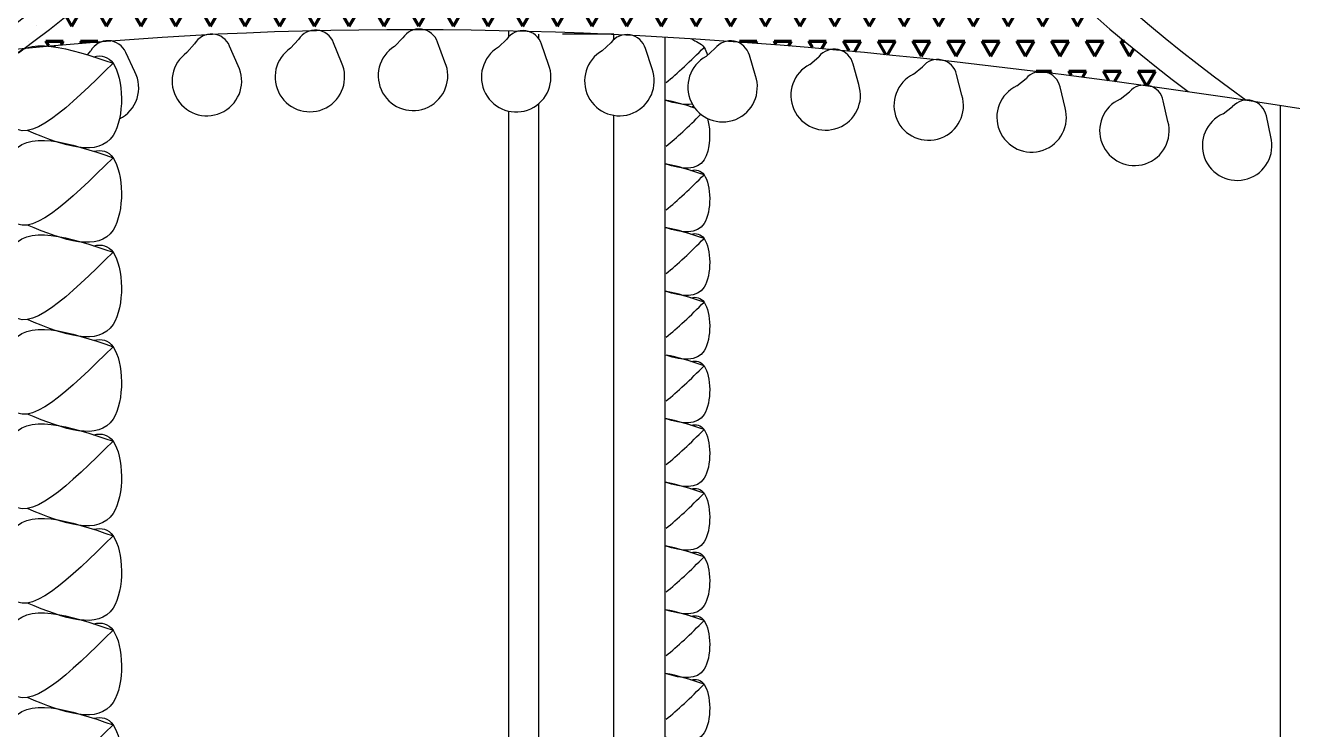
# Model space of a CAD drawing. Header units: centimetres. Extents: x -76 to 1832, y -219 to 581.
# Drawn here: x 480.7 to 604.1, y 204.8 to 273.3 of the extents above; entities that cross this region are included whole.
import ezdxf

# ---------------------------------------------------------------- set-up
doc = ezdxf.new("R2010")
doc.units = ezdxf.units.CM
doc.header["$MEASUREMENT"] = 0
for name, color, linetype in [('Acoperis', 7, 'Continuous'), ('Cai', 7, 'Continuous'), ('Stuctura carusel', 7, 'Continuous')]:
    doc.layers.add(name, color=color, linetype=linetype)

# ---------------------------------------------------------------- blocks, each defined once
blk = doc.blocks.new('*U78')
at = {"layer": 'Stuctura carusel'}
blk.add_spline([(4.890155846520997, 3.171837450163764), (-5.109844153479003, 3.36220427275515), (-5.109844153479003, -2.654838370779146), (4.890155846521004, 3.171837450163764)], degree=3, dxfattribs=at)
blk.add_open_spline([(2.99149673945282, 3.802644379595876), (3.776825215383369, 3.992881219642186), (5.864492264320589, 3.461800811941998), (6.165551951409327, -6.90718661704949), (0.1429644986048295, -4.91589119629586), (-3.448458855775542, -3.380337410879918)], degree=3, knots=[8.39293314255888, 8.39293314255888, 8.39293314255888, 8.39293314255888, 11.57368355893525, 18.60910482001529, 27.34459647692257, 27.34459647692257, 27.34459647692257, 27.34459647692257], dxfattribs=at)
blk = doc.blocks.new('*U79')
at = {"layer": 'Stuctura carusel', "color": 0, "linetype": 'ByBlock', "lineweight": -2, "transparency": 16777216}
blk.add_blockref('*U78', (0, 0), dxfattribs=at)
blk = doc.blocks.new('*U76')
at = {"layer": 'Stuctura carusel'}
blk.add_blockref('*U79', (-0.01062192069290546, 0.3658363004411171), dxfattribs=at)
blk = doc.blocks.new('*U77')
at = {"layer": 'Stuctura carusel', "color": 0, "linetype": 'ByBlock', "lineweight": -2, "transparency": 16777216}
for p in [(0, 0), (-5.633375276077824e-16, -9.2), (-1.126675055215565e-15, -18.4), (-1.690012582823347e-15, -27.6), (-2.25335011043113e-15, -36.8), (-2.816687638038912e-15, -46), (-3.380025165646695e-15, -55.2), (-3.943362693254477e-15, -64.39999999999999)]:
    blk.add_blockref('*U76', p, dxfattribs=at)

msp = doc.modelspace()

# ---------------------------------------------------------------- hatches: boundary and pattern name
at = {"layer": 'Acoperis', "lineweight": 100}
h = msp.add_hatch(dxfattribs=at)
h.set_pattern_fill('TRIANG', color=256, scale=9)
h.set_pattern_definition([(59.99999999999999, (-64.87666383956093, -77.47451919152809), (-1.687499996732936, 2.92283573588624), [1.6875, -1.6875]), (120, (-64.87666383956093, -77.47451919152809), (-3.374999996732936, 1.886240913462345e-09), [1.6875, -1.6875]), (0, (-65.72041383956093, -76.0131013245281), (1.6875, 2.922835734), [1.6875, -1.6875])])
edge = h.paths.add_edge_path()
edge.add_arc((399.5482536411023, 380.9879384775671), 136.5498055035076, 306.4270223589583, 356.05213194510014, ccw=False)
edge.add_spline(control_points=[(480.6312858917588, 271.1180551423924), (480.6925739341972, 271.1239214140659), (480.7538619780205, 271.1297756489322), (480.8151500232342, 271.135617810455)], knot_values=[509.4282979715355, 509.4282979715355, 509.4282979715355, 509.4282979715355, 509.6133637542696, 509.6133637542696, 509.6133637542696, 509.6133637542696], degree=3, periodic=0)
edge.add_spline(control_points=[(480.815150023234, 271.135617810455), (481.1456205366953, 271.2476877090152), (481.5075605806859, 271.3126252695807), (481.8958357959978, 271.338120290808)], knot_values=[6.317926707051229, 6.317926707051229, 6.317926707051229, 6.317926707051229, 7.549682702412381, 7.549682702412381, 7.549682702412381, 7.549682702412381], degree=3, periodic=0)
edge.add_spline(control_points=[(481.8958357959978, 271.338120290808), (482.2066134051691, 271.358526645451), (482.5342626136332, 271.3536641795237), (482.8761506302631, 271.3274760596124)], knot_values=[5.332022461236081, 5.332022461236081, 5.332022461236081, 5.332022461236081, 6.31792670705123, 6.31792670705123, 6.31792670705123, 6.31792670705123], degree=3, periodic=0)
edge.add_line((482.5391063938043, 271.3464095849888), (482.9706305045331, 271.3358428651429))
edge.add_spline(control_points=[(488.9721471875888, 271.8386886691084), (486.9401465991711, 271.682893929599), (484.9081478155834, 271.5120458682504), (482.8761506302628, 271.3274760596124)], knot_values=[511.6878335291966, 511.6878335291966, 511.6878335291966, 511.6878335291966, 517.8236623465311, 517.8236623465311, 517.8236623465311, 517.8236623465311], degree=3, periodic=0)
edge.add_arc((488.7511764490331, 269.9551909599478), 1.896415483924367, 83.30868355019788, 105.73846827404071, ccw=False)
edge.add_spline(control_points=[(488.9721471875888, 271.8386886691084), (492.3505636912402, 272.0977139480087), (495.7289851839091, 272.3151279475972), (499.1074126149319, 272.48481091947)], knot_values=[517.823662346531, 517.823662346531, 517.823662346531, 517.823662346531, 528.0251285558518, 528.0251285558518, 528.0251285558518, 528.0251285558518], degree=3, periodic=0)
edge.add_arc((498.8369375706108, 270.6077826996248), 1.896415483924371, 81.80026477318643, 104.4808200493884, ccw=False)
edge.add_spline(control_points=[(499.1074126149319, 272.48481091947), (499.2371276756918, 272.4913259142289), (502.3759648889729, 272.6472726825575), (505.514807259668, 272.7618154980414), (508.5239388431525, 272.8355351577522)], knot_values=[528.0251285558518, 528.0251285558518, 528.0251285558518, 528.0251285558518, 528.4168148762476, 537.5031298628479, 537.5031298628479, 537.5031298628479, 537.5031298628479], degree=3, periodic=0)
edge.add_arc((508.9337119276866, 270.9839202661348), 1.896415483924388, 80.21680156055089, 102.47876091244768, ccw=False)
edge.add_spline(control_points=[(509.2559518486425, 272.8527576376072), (512.3968545501559, 272.9236098080657), (515.5377621278377, 272.9553158784528), (518.6786743036233, 272.9501081630774)], knot_values=[538.2399205008427, 538.2399205008427, 538.2399205008427, 538.2399205008427, 547.724126690304, 547.724126690304, 547.724126690304, 547.724126690304], degree=3, periodic=0)
edge.add_arc((519.0398984982814, 271.0884130299094), 1.896415483924357, 78.72490289226022, 100.98064306493842, ccw=False)
edge.add_spline(control_points=[(519.4106854903819, 272.9482271857214), (522.2001164548728, 272.9385206703579), (524.9895510289144, 272.8998365196786), (527.7789890177354, 272.8337383655786)], knot_values=[548.4609131025884, 548.4609131025884, 548.4609131025884, 548.4609131025884, 556.8837950345232, 556.8837950345232, 556.8837950345232, 556.8837950345232], degree=3, periodic=0)
edge.add_spline(control_points=[(527.7789890177354, 272.8337383655786), (528.1303555499549, 272.8254124306464), (528.4817221363558, 272.8166515251929), (528.8330887765487, 272.8074587743298)], knot_values=[556.8837950345232, 556.8837950345232, 556.8837950345232, 556.8837950345232, 557.9447681866703, 557.9447681866703, 557.9447681866703, 557.9447681866703], degree=3, periodic=0)
edge.add_arc((529.1486087633959, 270.9374751312014), 1.896415483924393, 77.32789603394639, 99.57723862121622, ccw=False)
edge.add_spline(control_points=[(529.5646277272851, 272.7876967150629), (532.37662931548, 272.7093418246319), (535.1886343316826, 272.6034667338482), (538.000642576357, 272.4716733242476)], knot_values=[558.6810770403232, 558.6810770403232, 558.6810770403232, 558.6810770403232, 567.1720867584366, 567.1720867584366, 567.1720867584366, 567.1720867584366], degree=3, periodic=0)
edge.add_spline(control_points=[(538.000642576357, 272.4716733242476), (538.3275352646883, 272.4563524936454), (538.6544279966485, 272.4406814082704), (538.9813207719241, 272.4246625846188)], knot_values=[567.1720867584366, 567.1720867584366, 567.1720867584366, 567.1720867584366, 568.1591567638883, 568.1591567638883, 568.1591567638883, 568.1591567638883], degree=3, periodic=0)
edge.add_arc((539.2541224248956, 270.5479710953741), 1.896415483924367, 76.02792284923379, 98.27076069049212, ccw=False)
edge.add_spline(control_points=[(539.7120100423435, 272.3882783027414), (540.8082204064808, 272.3328273672818), (541.9044312550933, 272.2734870423187), (543.0006425763602, 272.2103522268736)], knot_values=[568.8946083100913, 568.8946083100913, 568.8946083100913, 568.8946083100913, 572.2046727681168, 572.2046727681168, 572.2046727681168, 572.2046727681168], degree=3, periodic=0)
edge.add_spline(control_points=[(543.0006425763602, 272.2103522268736), (543.832845182543, 272.1624226379932), (544.6650480611297, 272.1123061787202), (545.4972512069484, 272.0600443698917)], knot_values=[572.2046727681168, 572.2046727681168, 572.2046727681168, 572.2046727681168, 574.7175498157818, 574.7175498157818, 574.7175498157818, 574.7175498157818], degree=3, periodic=0)
edge.add_spline(control_points=[(545.4972512069484, 272.0600443698917), (546.7044121441731, 271.9842354589982), (547.9115736436873, 271.9039124633857), (549.1187356897052, 271.8192021113402)], knot_values=[574.7175498157818, 574.7175498157818, 574.7175498157818, 574.7175498157818, 578.3626297788072, 578.3626297788072, 578.3626297788072, 578.3626297788072], degree=3, periodic=0)
edge.add_arc((549.3519016582576, 269.9371751936856), 1.896415483924368, 74.82615188435938, 97.06243752256353, ccw=False)
edge.add_spline(control_points=[(549.8482859129055, 271.7674741745757), (552.9794714845364, 271.5431773755398), (556.1106607116517, 271.2895341825347), (559.2418533187694, 271.0087561774693)], knot_values=[579.096932923201, 579.096932923201, 579.096932923201, 579.096932923201, 588.55168653276, 588.55168653276, 588.55168653276, 588.55168653276], degree=3, periodic=0)
edge.add_arc((559.4385251848901, 269.1225664031507), 1.896415483924342, 73.72295170554747, 95.95268569662431, ccw=False)
edge.add_spline(control_points=[(559.9700566981143, 270.9429690888544), (563.0961202053919, 270.6584641671224), (566.2221870603207, 270.3470841504213), (569.3482569887703, 270.0110297692005)], knot_values=[589.2846322841405, 589.2846322841405, 589.2846322841405, 589.2846322841405, 598.7238968094159, 598.7238968094159, 598.7238968094159, 598.7238968094159], degree=3, periodic=0)
edge.add_arc((569.5116042829984, 268.1216623223719), 1.896415483924385, 72.71806150905661, 94.94128121723452, ccw=False)
edge.add_spline(control_points=[(570.0749798029073, 269.9324631704044), (573.1954809217709, 269.5932034338343), (576.3159850820471, 269.2295271009304), (579.4364920110678, 268.8436231608799)], knot_values=[599.4553507345012, 599.4553507345012, 599.4553507345012, 599.4553507345012, 608.8777986367538, 608.8777986367538, 608.8777986367538, 608.8777986367538], degree=3, periodic=0)
edge.add_arc((579.5696879280733, 266.951891008662), 1.896415483924338, 71.81075123245762, 94.02752053476468, ccw=False)
edge.add_spline(control_points=[(580.1616666440628, 268.7535438296804), (583.2764283053058, 268.3649262454931), (586.3911927040626, 267.9543317753667), (589.505959569169, 267.5239373391813)], knot_values=[609.6076928373236, 609.6076928373236, 609.6076928373236, 609.6076928373236, 619.012791473414, 619.012791473414, 619.012791473414, 619.012791473414], degree=3, periodic=0)
edge.add_arc((589.6121629147482, 265.6304979984428), 1.896415483924356, 70.99996630656688, 93.21036644844668, ccw=False)
edge.add_spline(control_points=[(590.2295764583853, 267.4235937024705), (591.4561526612026, 267.2529045529276), (592.6827292432293, 267.0791710935575), (593.9093061879062, 266.9025262623941)], knot_values=[619.7411164809698, 619.7411164809698, 619.7411164809698, 619.7411164809698, 623.4447865349595, 623.4447865349595, 623.4447865349595, 623.4447865349595], degree=3, periodic=0)
edge.add_arc((680.8909948508335, 383.6914002873856), 145.6209300158426, 184.7682178206148, 233.3220999846327, ccw=False)

# ---------------------------------------------------------------- linework, layer by layer
at = {"layer": 'Acoperis'}
for p, q in [((496.4341038875379, 270.6881481299667), (497.1927364816088, 271.5527665442448)), ((506.5340274577275, 271.1308309721455), (507.3163250723655, 271.9740977491664)), ((511.4894137399172, 269.7217002326562), (510.7106921916893, 271.6462893694398)), ((516.6448750847485, 271.2980106432847), (517.4489515885608, 272.1205368684669)), ((521.5617273845804, 269.7598084107013), (520.8335882870733, 271.7040985253142)), ((526.7594370899606, 271.2056672745566), (527.5834171968924, 272.0082538421469)), ((531.63714186047, 269.5475059981916), (530.956839499844, 271.5090460291945)), ((536.8716866552912, 270.8705669952446), (537.7137516575945, 271.6541580537641)), ((486.7631904512796, 270.4728541596126), (487.0828937701302, 270.8569806199799)), ((491.3710428704848, 268.8321989298323), (490.4899756758144, 270.7121380760748)), ((501.4266309521573, 269.4168589591918), (500.5948831267964, 271.3191329011116)), ((541.7103171036264, 269.1016243644247), (541.0749150014872, 271.0781654754813)), ((546.9767983794976, 270.3099388267387), (547.8352000642757, 271.0755986485041)), ((551.7770504185214, 268.4393552256842), (551.1834697960081, 270.4288558262562)), ((557.0710868546344, 269.5412596838939), (557.9441563696199, 270.2901508890087)), ((561.8342101984745, 267.5780585586772), (561.2792723568926, 269.5786821082438)), ((567.1519252284484, 268.5820785149863), (568.0380775569104, 269.3154423168316)), ((571.8796536352239, 266.5351083739108), (571.3601156687391, 268.5452155592322)), ((577.2176513119181, 267.4498790277636), (578.1153860833109, 268.1690178845416)), ((581.9121349849545, 265.3277749562624), (581.4247187536131, 267.3459117238093)), ((587.2674674700056, 266.1619785552903), (588.1753668237136, 266.8682413807542)), ((591.9312096863102, 263.9731406931942), (591.472624348765, 265.9980234264131)), ((597.301339121017, 264.7354594497161), (598.2180632812746, 265.4302293606189)), ((601.937138334459, 262.4880457585284), (601.5040969813374, 264.5185446582046))]:
    msp.add_line(p, q, dxfattribs=at)
for centre, radius, start, end in [((395.2343287102619, 382.2601755490579), 137.747279977649, 305.8720272381628, 355.6477393903632), ((399.5482536411023, 380.9879384775671), 136.5498055035076, 306.1174890346092, 356.0521319450999), ((680.8909948508334, 383.6914002873857), 145.6209300158426, 184.768217820615, 233.3220999846329), ((683.798984111136, 384.5738007049335), 145.3963723419984, 185.0200333612592, 234.5918814622354), ((508.9337119276866, 270.9839202661348), 1.896415483924389, 20.44293167504022, 148.5246903592262), ((519.0398984982814, 271.0884130299094), 1.896415483924389, 18.94482556183021, 147.0265842460143), ((529.1486087633959, 270.9374751312014), 1.896415483924389, 17.54143319946428, 145.6231918836501), ((488.7511764490331, 269.9551909599478), 1.896415483924389, 23.52481686786061, 151.6065755520451), ((498.8369375706108, 270.6077826996248), 1.896415483924389, 22.03064850809199, 150.112407192277), ((539.2541224248956, 270.5479710953741), 1.896415483924389, 16.23496756254555, 144.3167262467302), ((549.3519016582576, 269.9371751936856), 1.896415483924389, 15.02665678773676, 143.1084154719213), ((498.3883645071232, 267.9239837136194), 3.385223698644256, 125.2602606694509, 26.16754397648591), ((508.4109501503908, 268.3135804160841), 3.385223698644256, 123.6725438363995, 24.57982714343519), ((518.4475022948284, 268.4326529638069), 3.385223698644257, 122.1744377231901, 23.08172103022362), ((528.4913470562778, 268.2970202766496), 3.385223698644256, 120.7710453608241, 21.6783286678613), ((538.5368288082274, 267.9231883123505), 3.385223698644256, 119.4645797239047, 20.37186303093835), ((548.5794175975884, 267.3281019546633), 3.385223698644256, 118.2562689490933, 19.16355225613246), ((559.4385251848901, 269.1225664031506), 1.896415483924389, 13.91691736295858, 141.9986760471435), ((558.6156550615015, 266.5289435410898), 3.385223698644256, 117.1465295243166, 18.05381283135171), ((569.5116042829984, 268.1216623223718), 1.896415483924388, 12.90552522255663, 140.9872839067403), ((488.3727365074658, 267.260607875091), 3.385223698644256, 296.3559862964873, 27.66171233625491), ((568.643081786536, 265.54296818314), 3.385223698644255, 116.1351373839169, 17.04242069095041), ((579.5696879280733, 266.9518910086619), 1.896415483924389, 11.99177676631129, 140.073535450497), ((578.660152815317, 264.3873753293896), 3.385223698644256, 115.2213889276652, 16.12867223470315), ((589.6121629147482, 265.6304979984428), 1.896415483924389, 11.17463475932233, 139.2563934435063), ((588.6661468826649, 263.0792143102553), 3.385223698644256, 114.404246920681, 15.31153022771516), ((599.6391534230527, 264.1744847621398), 1.896415483924389, 10.45285650173745, 138.5346151859231), ((598.661073744725, 261.6353205426745), 3.385223698644256, 113.6824686630985, 14.58975197013322)]:
    msp.add_arc(centre, radius, start, end, dxfattribs=at)
at = {"layer": 'Acoperis', "extrusion": (0, 0, -1)}
msp.add_ellipse((702.860290986755, 319.286096483939), major_axis=(-110.8360923997031, 0), ratio=0.5914163758285571, start_param=4.9553657814498, end_param=7.874575791008007, dxfattribs=at)
at = {"layer": 'Acoperis'}
msp.add_open_spline([(677.0997039449677, 257.3492013709673), (673.238576016751, 257.900633396387), (669.428991701067, 258.5757322761109), (658.9478266051568, 260.807186729768), (652.4455895906633, 262.6351658611572), (640.1832784791292, 266.9994003276425), (634.4235678464295, 269.5355878288479), (623.8717785753541, 275.2099806951858), (619.0801200955249, 278.3480461112538), (610.6490146222061, 285.0917011834997), (607.0100494539747, 288.6968787898854), (601.0143138718905, 296.2193024976733), (598.6576416649109, 300.1355953113895), (595.2905962372434, 308.1236800851638), (594.2790810952641, 312.1949598447925), (593.864959620394, 317.2809486537457), (593.8241728224086, 318.283522980993), (593.8241728224086, 319.286096483939)], degree=3, knots=[4.949316752984464, 4.949316752984464, 4.949316752984464, 4.949316752984464, 5.057931806210721, 5.057931806210721, 5.254121005330703, 5.254121005330703, 5.450310204450686, 5.450310204450686, 5.646499403570668, 5.646499403570668, 5.84268860269065, 5.84268860269065, 6.038877801810632, 6.038877801810632, 6.235067000930615, 6.235067000930615, 6.283185307179586, 6.283185307179586, 6.283185307179586, 6.283185307179586], dxfattribs=at)
msp.add_spline([(-25.50344217647215, 252.5041444644448), (149.4965578235278, 272.5041444644448), (324.8328367828493, 252.5069717527459), (499.4965578235278, 272.5041444644448), (674.4965578235278, 252.5041444644448)], degree=3, dxfattribs=at)
at = {"layer": 'Cai'}
for p, q in [((527.7789890177316, 272.249166192372), (527.7789890177316, 272.8337383655787)), ((530.6838262048557, 272.0508030681123), (530.6838262048556, 272.4716733242477)), ((538.0006425763568, 272.4716733242478), (533.0006425763568, 272.4716733242478)), ((543.0006425763568, 142.101010163914), (543.0006425763568, 272.210352226874)), ((530.6838262048556, 135.9589881210689), (530.6838262048556, 265.7177229551075)), ((602.8714700885266, 225.714803675494), (602.8714700885266, 265.5619566549201)), ((527.7789890177316, 139.8652621630796), (527.7789890177316, 264.9875965330378)), ((538.0006425763568, 136.1187231855432), (538.0006425763568, 264.5806976519874)), ((602.8714700885266, 151.7766817590095), (602.8714700885266, 225.714803675494))]:
    msp.add_line(p, q, dxfattribs=at)
at = {"layer": 'Stuctura carusel'}
for p, q in [((538.0006425763568, 272.4716733242478), (533.0006425763568, 272.4716733242478)), ((538.0006425763568, 271.971059271481), (538.0006425763568, 272.4716733242478)), ((481.895835795998, 271.3381202908079), (483.6597980043739, 271.3189672382275))]:
    msp.add_line(p, q, dxfattribs=at)
for points, knots in [([(545.4972512069487, 272.0600443698918), (546.0264284683183, 271.7412458524041), (546.6578982211056, 271.5806066288596), (547.0279421706113, 270.7331325345077), (547.1149836310011, 270.4331945203296)], [8.39293314255888, 8.39293314255888, 8.39293314255888, 8.39293314255888, 11.57368355893525, 12.97888688260958, 12.97888688260958, 12.97888688260958, 12.97888688260958]), ([(547.1003874293602, 264.2830717000789), (547.4656667767466, 263.0831000376837), (547.3214614806263, 259.0663678110595), (544.6664302706805, 259.3003096707404), (543.0038410116624, 259.854861731363)], [12.90162374396262, 12.90162374396262, 12.90162374396262, 12.90162374396262, 18.60910482001529, 25.05644183211611, 25.05644183211611, 25.05644183211611, 25.05644183211611]), ([(545.4972512069487, 259.2146013708448), (546.0264284683183, 259.3427885092368), (547.433159492937, 258.9849310211573), (547.6115293870828, 252.8415804849426), (544.6664302706807, 253.1010809991566), (543.0038410116626, 253.6556330597793)], [8.39293314255888, 8.39293314255888, 8.39293314255888, 8.39293314255888, 11.57368355893525, 18.60910482001529, 25.05644183211579, 25.05644183211579, 25.05644183211579, 25.05644183211579]), ([(545.4972512069487, 253.0153726992611), (546.0264284683183, 253.1435598376531), (547.433159492937, 252.7857023495736), (547.6115293870828, 246.6423518133588), (544.6664302706806, 246.901852327573), (543.0038410116624, 247.4564043881957)], [8.39293314255888, 8.39293314255888, 8.39293314255888, 8.39293314255888, 11.57368355893525, 18.60910482001529, 25.05644183211601, 25.05644183211601, 25.05644183211601, 25.05644183211601]), ([(545.4972512069487, 246.8161440276774), (546.0264284683183, 246.9443311660694), (547.433159492937, 246.5864736779899), (547.610567534212, 240.4762509259125), (544.7055489267024, 240.6993970261441), (543.0732067566346, 241.2342420488919)], [8.39293314255888, 8.39293314255888, 8.39293314255888, 8.39293314255888, 11.57368355893525, 18.60910482001529, 24.96658449521447, 24.96658449521447, 24.96658449521447, 24.96658449521447]), ([(545.4972512069487, 240.6169153560938), (546.0264284683183, 240.7451024944858), (547.433159492937, 240.3872450064063), (547.6115293870828, 234.2438944701915), (544.6664302706806, 234.5033949844057), (543.0038410116624, 235.0579470450283)], [8.39293314255888, 8.39293314255888, 8.39293314255888, 8.39293314255888, 11.57368355893525, 18.60910482001529, 25.05644183211597, 25.05644183211597, 25.05644183211597, 25.05644183211597]), ([(545.4972512069487, 234.4176866845101), (546.0264284683183, 234.5458738229021), (547.433159492937, 234.1880163348226), (547.6115293870828, 228.044665798608), (544.6664302706807, 228.304166312822), (543.0038410116626, 228.8587183734446)], [8.39293314255888, 8.39293314255888, 8.39293314255888, 8.39293314255888, 11.57368355893525, 18.60910482001529, 25.05644183211576, 25.05644183211576, 25.05644183211576, 25.05644183211576]), ([(545.4972512069487, 228.2184580129265), (546.0264284683183, 228.3466451513185), (547.433159492937, 227.988787663239), (547.6115293870828, 221.8454371270242), (544.6664302706806, 222.1049376412384), (543.0038410116624, 222.659489701861)], [8.39293314255888, 8.39293314255888, 8.39293314255888, 8.39293314255888, 11.57368355893525, 18.60910482001529, 25.05644183211599, 25.05644183211599, 25.05644183211599, 25.05644183211599]), ([(545.4972512069487, 222.0192293413428), (546.0264284683183, 222.1474164797348), (547.433159492937, 221.7895589916553), (547.6115293870829, 215.6462084554406), (544.6664302706806, 215.9057089696547), (543.0038410116626, 216.4602610302773)], [8.39293314255888, 8.39293314255888, 8.39293314255888, 8.39293314255888, 11.57368355893525, 18.60910482001529, 25.05644183211581, 25.05644183211581, 25.05644183211581, 25.05644183211581]), ([(545.4972512069487, 215.8200006697592), (546.0264284683183, 215.9481878081512), (547.433159492937, 215.5903303200717), (547.6115293870829, 209.4469797838569), (544.6664302706806, 209.7064802980711), (543.0038410116624, 210.2610323586937)], [8.39293314255888, 8.39293314255888, 8.39293314255888, 8.39293314255888, 11.57368355893525, 18.60910482001529, 25.05644183211599, 25.05644183211599, 25.05644183211599, 25.05644183211599]), ([(545.4972512069487, 209.6207719981755), (546.0264284683183, 209.7489591365675), (547.433159492937, 209.391101648488), (547.6115293870828, 203.2477511122734), (544.6664302706808, 203.5072516264874), (543.0038410116628, 204.06180368711)], [8.39293314255888, 8.39293314255888, 8.39293314255888, 8.39293314255888, 11.57368355893525, 18.60910482001529, 25.05644183211557, 25.05644183211557, 25.05644183211557, 25.05644183211557])]:
    msp.add_open_spline(points, degree=3, knots=knots, dxfattribs=at)
for points in [[(543.0732067566323, 267.7877262773386), (544.1960357188129, 268.6413507413639), (545.4863294397342, 269.9146766622983), (546.7766231606553, 271.1880025832328)], [(545.8760643004322, 265.2905493932267), (544.8664644192933, 265.6232347140567), (543.8814086934866, 265.9191586002402), (543.0038410116626, 266.0540904029466)], [(545.6195701560905, 265.6852256315879), (544.9034944649723, 265.5443631227832), (543.9992384595162, 265.7220783303005), (543.0038410116626, 266.0540904029466)], [(545.4972512069487, 265.4138300424283), (545.5867388869193, 265.4355074092659), (545.6736185247398, 265.4503327581667), (545.757722975749, 265.4578669558073)], [(543.0732067566323, 261.5884976057549), (544.1061141938209, 262.3737597312931), (545.2807376763124, 263.5141916915376), (546.4667104589541, 264.6830673544686)], [(546.7766231606553, 258.7895452400655), (545.4588576661531, 259.2347735630283), (544.141092171651, 259.6800018859911), (543.0038410116624, 259.854861731363)], [(543.0732067566322, 255.3892689341713), (544.1960357188129, 256.2428933981967), (545.4863294397342, 257.5162193191311), (546.7766231606553, 258.7895452400655)], [(546.7766231606553, 252.5903165684818), (545.4588576661532, 253.0355448914446), (544.1410921716512, 253.4807732144073), (543.0038410116626, 253.6556330597793)], [(543.0732067566322, 249.1900402625876), (544.1960357188129, 250.0436647266129), (545.4863294397342, 251.3169906475474), (546.7766231606553, 252.5903165684818)], [(546.7766231606553, 246.3910878968982), (545.4588576661532, 246.836316219861), (544.141092171651, 247.2815445428237), (543.0038410116624, 247.4564043881956)], [(543.0732067566322, 242.990811591004), (544.1960357188129, 243.8444360550293), (545.4863294397342, 245.1177619759637), (546.7766231606553, 246.3910878968982)], [(546.7766231606553, 240.1918592253145), (545.4855643590366, 240.6280642614072), (544.1945055574181, 241.0642692974999), (543.0732067566298, 241.2462133459317)], [(543.0732067566346, 236.7915829194221), (544.1960357188148, 237.6452073834474), (545.4863294397351, 238.918533304381), (546.7766231606553, 240.1918592253145)], [(546.7766231606553, 233.9926305537309), (545.4588576661532, 234.4378588766936), (544.141092171651, 234.8830871996564), (543.0038410116624, 235.0579470450283)], [(543.0732067566346, 230.5923542478384), (544.1960357188148, 231.4459787118637), (545.486329439735, 232.7193046327973), (546.7766231606553, 233.9926305537309)], [(546.7766231606553, 227.7934018821472), (545.4588576661533, 228.23863020511), (544.1410921716513, 228.6838585280728), (543.0038410116626, 228.8587183734447)], [(543.0732067566322, 224.393125576253), (544.1960357188129, 225.2467500402783), (545.4863294397342, 226.5200759612128), (546.7766231606553, 227.7934018821472)], [(546.7766231606553, 221.5941732105636), (545.4588576661532, 222.0394015335263), (544.141092171651, 222.4846298564891), (543.0038410116625, 222.659489701861)], [(543.0732067566346, 218.1938969046711), (544.1960357188148, 219.0475213686964), (545.486329439735, 220.32084728963), (546.7766231606553, 221.5941732105636)], [(546.7766231606553, 215.3949445389799), (545.4588576661532, 215.8401728619427), (544.1410921716512, 216.2854011849055), (543.0038410116626, 216.4602610302774)], [(543.0732067566323, 211.9946682330857), (544.1960357188129, 212.848292697111), (545.4863294397342, 214.1216186180455), (546.7766231606553, 215.3949445389799)], [(546.7766231606553, 209.1957158673962), (545.4588576661532, 209.6409441903591), (544.141092171651, 210.0861725133219), (543.0038410116625, 210.2610323586938)], [(543.0732067566322, 205.795439561502), (544.1960357188129, 206.6490640255273), (545.486329439734, 207.9223899464618), (546.7766231606553, 209.1957158673962)]]:
    msp.add_open_spline(points, degree=3, dxfattribs=at)

# ---------------------------------------------------------------- block references
at = {"layer": 'Stuctura carusel', "rotation": 0.0009529679605080048}
msp.add_blockref('*U77', (484.3766776073395, 266.1173069883863), dxfattribs=at)

doc.saveas('drawing.dxf')
